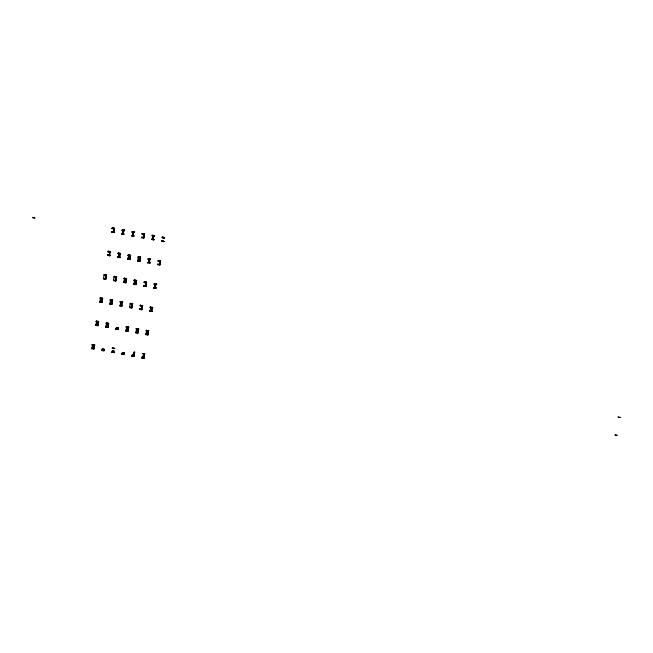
<?xml version="1.0" encoding="UTF-8"?>
<svg xmlns="http://www.w3.org/2000/svg" width="653" height="653" viewBox="0 0 653 653"><rect width="100%" height="100%" fill="white"/><g stroke="black" fill="none" stroke-linecap="round" stroke-linejoin="round"><path stroke-width="0.98" d="M94.073 345.445L92.155 345.094L92.269 344.433L94.693 344.776L93.967 349.004L91.542 348.661L92.171 348.204M98.513 322.035L96.138 321.79L96.252 321.129L98.676 321.472L97.95 325.7L95.526 325.357L96.154 324.9L98.032 325.243L97.428 325.276L97.966 322.133L98.562 322.133L96.587 321.684M102.66 298.168L102.039 298.845L102.545 298.829L100.129 298.421L100.236 297.833L102.66 298.168L101.933 302.404L99.509 302.061L99.583 301.637L101.982 302.135L99.558 301.792L100.056 301.784M103.492 278.758L104.219 274.529L104.717 274.513L106.643 274.872L105.917 279.1L103.492 278.758L105.917 279.1M109.777 254.188L109.9 255.796L107.476 255.454L107.549 255.029L109.973 255.372L109.467 255.413M110.006 252.238L108.088 251.887L108.202 251.225L110.626 251.568L110.047 252.605M111.459 232.15L112.038 231.717L111.459 232.15L113.883 232.492L114.61 228.264L112.185 227.921L112.071 228.583L113.989 228.934M92.024 348.392L92.661 344.686L94.644 345.037L92.22 344.702L92.726 344.686M96.007 325.088L96.644 321.39L98.627 321.741L96.203 321.398L96.709 321.382M99.991 301.784L100.627 298.086M92.767 344.425L92.049 348.653L91.542 348.661M95.526 325.357L96.032 325.349L96.75 321.121M99.509 302.061L100.015 302.045L100.733 297.817L100.236 297.833M103.998 278.741L103.566 278.358L105.966 278.831L103.541 278.488L104.039 278.48M104.611 275.174L104.717 274.513M108.055 255.021L107.476 255.454M108.594 251.878L108.7 251.217M112.071 228.583L112.683 227.913M92.775 344.988L92.163 345.029L94.579 345.437L93.983 345.429L93.444 348.58L94.048 348.547L92.057 348.196M100.586 301.817L101.125 298.674M93.542 345.249L93.11 348.376M97.526 321.945L97.093 325.072M100.937 301.792L101.501 298.65L101.027 301.808M93.044 348.376L93.477 345.249M97.028 325.072L97.46 321.945M94.693 344.776L94.187 344.784L93.461 349.012L93.967 349.004M97.444 325.716L98.17 321.488L98.676 321.472M101.427 302.412L101.999 302.037L100.138 301.596M105.411 279.109L106.137 274.88L106.643 274.872M110.626 251.568L110.12 251.576L109.394 255.805L109.9 255.796M113.377 232.501L114.104 228.272L114.61 228.264M113.712 232.06L114.193 229.285L113.802 232.076M94.481 345.421L93.95 348.531M97.868 325.267L98.464 322.117M102.431 298.821L102.015 301.939M100.676 298.486L100.121 298.494L102.668 298.69L100.578 298.348M102.072 350.228L102.309 348.841L104.26 349.192L103.974 350.841L101.55 350.498L104.023 350.579L103.517 350.588M106.766 323.521L106.145 323.635L106.259 322.974L108.684 323.308L107.957 327.545L105.533 327.202L106.161 326.737M111.957 300.666L112.553 300.674L110.137 300.266L110.243 299.67L112.667 300.013L111.941 304.241L109.516 303.898L109.59 303.474L111.989 303.971L109.565 303.629L110.063 303.621M113.5 280.594L114.226 276.366L114.724 276.358L116.65 276.709L115.924 280.937L113.5 280.594L115.924 280.937M119.907 257.633L117.483 257.29L118.062 256.858L119.981 257.209L119.401 257.641L119.907 257.633L120.634 253.405L118.209 253.062L118.095 253.723L120.527 254.001M121.466 233.986L122.046 233.554L121.466 233.986L123.89 234.329L123.964 233.905L121.515 233.725L122.013 233.717M122.078 230.419L122.691 229.75L124.617 230.101L124.503 230.762L122.078 230.419L122.691 229.75M106.015 326.924L106.757 322.957M109.59 303.498L110.096 303.465L110.61 300.315L112.561 300.6L112.063 300.617M102.333 348.841L102.056 350.49L101.55 350.498M105.533 327.202L106.039 327.186L106.602 323.488L108.52 323.839M109.516 303.898L110.022 303.882L110.741 299.654L110.243 299.67M114.618 277.019L114.724 276.358M118.062 256.858L117.483 257.29M118.707 253.054L118.095 253.723M118.56 257.053L119.009 253.895L119.605 253.895L119.042 257.045L118.471 257.037M122.544 233.75L122.993 230.591L123.588 230.599L122.854 233.725M123.335 230.95L122.454 233.733M107.533 323.782L106.937 326.892M118.977 257.029L119.515 253.878M122.944 233.741L123.499 230.574M103.525 350.522L103.974 350.841M107.451 327.553L108.039 327.08L106.112 326.729M106.153 323.561L108.063 323.986L108.684 323.308M111.434 304.249L112.161 300.021L112.667 300.013M115.418 280.945L116.144 276.717L116.65 276.709M120.013 254.074L120.634 253.405M123.384 234.345L123.964 233.905M123.997 230.77L124.617 230.101M111.614 303.825L112.389 301.041M107.933 327.275L108.569 323.578M111.916 303.816L112.463 300.658M116.446 277.354L115.997 280.512L115.401 280.504M114.006 352.351L111.557 352.342L114.03 352.416L113.524 352.424M112.283 348.114L114.708 348.449L112.283 348.114L112.806 347.967M115.54 329.039L116.103 328.663L118.03 329.014L115.54 329.039L117.964 329.381L118.25 327.724M122.062 302.453L122.568 302.445L120.136 302.168L120.25 301.506L122.674 301.849L121.948 306.077L119.523 305.735L119.597 305.31L121.997 305.816L119.572 305.473L120.07 305.457M126.037 279.215L124.119 278.864L124.233 278.202L126.658 278.545L125.931 282.773L123.507 282.431L124.135 281.974M130.478 255.764L128.102 255.56L128.217 254.899L130.641 255.241L129.914 259.47L127.49 259.127L128.053 258.759M131.473 235.831L132.053 235.39L131.473 235.831L133.898 236.166L133.971 235.749L131.522 235.562L132.02 235.553M134.51 232.599L132.094 232.19L132.2 231.595L134.624 231.937L134.51 232.599L132.086 232.256L132.6 232.182M116.046 329.03L116.324 327.373L118.095 327.806M119.523 305.735L120.103 305.302L122.013 305.677L121.442 306.086M123.507 282.431L124.013 282.423L124.731 278.194M128.714 254.89L127.996 259.119L127.49 259.127M132.698 231.586L132.086 232.256M129.874 259.004L128.004 258.661L128.731 255.413L128.11 255.494L130.527 255.903M120.601 305.498L121.05 302.331L121.646 302.339L120.911 305.473M132.551 235.586L133 232.427L133.596 232.435L133.057 235.578L133.285 232.786L132.461 235.57M121.001 305.49L121.556 302.323M125.009 282.145L125.507 279.019M132.902 235.578L133.506 232.419M113.532 352.359L113.981 352.685M114.202 348.465L114.724 348.318M125.425 282.782L126.151 278.553L126.658 278.545M130.02 255.911L130.641 255.241M133.392 236.182L133.971 235.749M134.004 232.615L134.624 231.937M113.867 352.391L114.136 351.004L112.316 350.677L112.063 352.326L111.557 352.342M117.891 328.998L118.128 327.806M125.907 282.512L126.543 278.815M129.89 259.208L130.527 255.511M121.564 354.179L122.07 354.171L122.348 352.514L124.274 352.865L123.988 354.522L121.564 354.179L124.037 354.252M126.617 327.161L128.698 327.545L127.972 331.218L125.547 330.875L126.111 330.5M127.947 330.957L128.698 326.99L126.274 326.647L126.16 327.308L126.706 327.308M130.257 303.343L132.681 303.686L131.955 307.914L129.531 307.571L130.257 303.343L130.755 303.335L130.641 303.996M135.914 284.349L136.665 280.382L134.24 280.039L134.126 280.7L136.673 280.904L135.938 284.61L133.514 284.267L134.143 283.81L134.583 280.553L136.665 280.945M140.036 257.69L140.656 257.6L139.922 261.306L137.497 260.971L138.061 260.596M140.371 257.723C141.693 262.514 135.783 261.2 138.738 257.249L138.118 257.331L140.534 257.739L138.109 257.396L138.224 256.735L140.64 257.078L139.897 261.045M141.481 237.668L142.06 237.235L141.481 237.668L143.905 238.01L144.623 233.782L142.207 233.439L142.093 234.101L144.517 234.435L142.101 234.035L142.705 233.423M125.547 330.875L126.053 330.867L126.772 326.639M129.531 307.571L130.11 307.139L129.596 307.179M133.514 284.267L134.02 284.259L134.738 280.031M138.722 256.727L138.003 260.955L137.497 260.971M135.04 280.872L134.502 284.014L135.106 283.982L135.636 280.88L135.04 280.872L134.591 284.031M139.432 257.551L138.999 260.678M127.049 330.589L127.547 327.463M135.024 284.022L135.538 280.855M143.921 234.435L143.382 237.578L143.978 237.586L141.554 237.243L143.946 237.741L141.53 237.398L142.028 237.39M123.768 352.881L123.482 354.53L123.988 354.522M127.466 331.226L128.192 326.998L128.698 326.99M131.449 307.922L132.175 303.694L132.681 303.686M135.432 284.626L135.506 284.202M136.044 281.051L136.665 280.382M140.028 257.755L140.64 257.078M143.399 238.019L144.125 233.79L144.623 233.782M131.645 307.424L132.118 304.649M127.89 330.777L128.421 327.635M124.005 354.252L124.135 352.849M131.522 307.53L132.028 307.49L132.543 304.347L132.061 304.355M143.889 237.57L144.427 234.419M133.996 356.358L131.571 356.016L134.045 356.097L133.408 356.081L134.085 352.114L134.722 352.13L133.996 356.358L133.49 356.367L134.085 352.114M136.714 329.145L136.167 329.145L136.281 328.483L138.705 328.826L137.979 333.054L135.555 332.712L136.118 332.336M142.076 306.126L142.583 306.118L140.15 305.841L140.264 305.18L142.681 305.522L141.962 309.751L139.538 309.408L139.611 308.991L142.003 309.489L139.587 309.147L140.085 309.138M146.052 282.896L144.133 282.537L144.248 281.876L146.664 282.218L145.946 286.447L143.521 286.112L143.595 285.688L146.011 286.055M147.505 262.808L148.084 262.375L147.505 262.808L149.929 263.151L150.002 262.726L147.578 262.384M150.549 259.51L148.117 259.241L148.231 258.58L150.647 258.923L150.035 259.592M151.488 239.504L152.067 239.071L151.488 239.504L153.912 239.847L153.986 239.422L151.537 239.243L152.035 239.227M152.712 235.268L152.1 235.937L154.524 236.28L154.63 235.619L152.712 235.268L152.1 235.937L154.532 236.215M136.036 332.442L136.673 328.737L138.656 329.088L136.232 328.753L136.738 328.737M135.555 332.712L136.061 332.704L136.779 328.475M139.538 309.408L140.117 308.975L142.028 309.359L141.44 309.326L141.979 306.175L142.574 306.184L140.158 305.775M140.648 305.833L140.762 305.171L140.264 305.18M143.521 286.112L144.101 285.671L143.587 285.712L145.986 286.185L143.57 285.843L144.068 285.834M144.631 282.529L144.746 281.867M148.729 258.564L148.117 259.241M136.787 329.03L136.175 329.079L138.591 329.487L136.616 329.039M137.677 329.316L137.081 329.316L136.542 332.459L137.146 332.426M149.031 259.404L148.492 262.555L149.064 259.772M136.632 332.475L137.171 329.332M148.582 262.571L149.145 259.421M152.565 239.267L153.104 236.117M148.892 262.539L149.366 259.763M148.982 262.555L149.455 259.78M137.473 333.063L138.044 332.695L135.604 332.45L136.102 332.442M138.705 328.826L138.085 329.496L138.714 329.349L136.624 328.998M141.456 309.767L142.183 305.539L142.681 305.522M145.439 286.463L146.166 282.235L146.664 282.218M150.647 258.923L150.149 258.931L149.423 263.159L149.929 263.151M153.406 239.855L153.986 239.422M154.018 236.288L154.63 235.619M133.881 356.073L134.722 352.13M137.938 332.589L138.477 329.479M146.027 284.822L146.092 283.263M144.093 353.95L144.721 353.967L142.321 353.493L144.746 353.836L144.003 358.195L141.579 357.852L144.027 357.901L143.415 357.917M146.721 330.981L146.174 330.981L146.288 330.32L148.704 330.663L147.986 334.891L145.562 334.548L146.19 334.091M152.084 307.971L152.59 307.955L150.157 307.677L150.272 307.024L152.688 307.359L151.969 311.587L149.545 311.252L149.619 310.828L152.01 311.326L149.594 310.983L150.092 310.975M155.447 288.3L156.026 287.867L155.447 288.3L153.528 287.949L153.602 287.524L156.018 287.891L155.52 287.9M154.255 283.72L154.141 284.382L156.059 284.732L156.573 284.651L154.141 284.382L156.565 284.724L156.671 284.063L154.255 283.72L156.671 284.063M160.556 261.355L158.124 261.078L158.238 260.416L160.654 260.759L159.936 264.987L157.512 264.645L157.585 264.22L160.009 264.563L159.414 264.555M161.495 241.341L161.569 240.916L163.985 241.284L161.495 241.341L163.919 241.683M162.719 237.104L162.107 237.774L164.532 238.116L164.638 237.455L162.719 237.104L162.107 237.774L164.54 238.051M146.043 334.279L146.68 330.581L148.664 330.932L146.239 330.589L146.745 330.573M145.562 334.548L146.068 334.54L146.786 330.312M149.545 311.252L150.051 311.236L150.77 307.008L150.272 307.024M153.528 287.949L154.108 287.516L153.594 287.549L155.994 288.022L153.577 287.679L154.075 287.671M154.639 284.365L154.753 283.704M158.091 264.212L157.512 264.645M158.736 260.408L158.124 261.078M162.001 241.332L161.56 240.949L163.96 241.422L161.544 241.079L162.042 241.063M147.684 331.161L147.088 331.153L146.55 334.295L147.154 334.263M146.639 334.312L147.178 331.169M154.606 287.712L155.145 284.561M151.553 307.841L151.014 310.983L150.533 310.991L151.072 307.849L151.578 307.841L151.104 310.999L150.623 311.008L151.161 307.865L151.667 307.857M147.48 334.907L148.051 334.532L145.611 334.287L146.109 334.279M146.803 330.834L146.182 330.916L148.092 331.332L148.704 330.663M151.463 311.603L152.043 311.171L149.61 310.852M156.059 284.732L156.173 284.071M160.654 260.759L160.156 260.767L159.43 264.996L159.936 264.987M163.413 241.692L163.993 241.259M164.025 238.125L164.638 237.455M159.601 264.571L160.295 261.771M143.889 357.909L144.599 353.942M148.492 331.308L148.068 334.434L146.141 334.083M159.903 264.563L160.458 261.404L158.132 261.012L158.638 260.996M112.585 228.509L112.079 228.517L114.495 228.925L113.9 228.917L113.361 232.068L113.957 232.068M114.006 228.868L114.504 228.86M122.593 230.346L122.087 230.354L124.503 230.762M124.005 230.705L124.511 230.697M112.006 231.872L111.508 231.888L113.948 232.093M134.012 232.55L134.518 232.533M144.019 234.386L144.525 234.37M108.088 251.887L108.602 251.805M110.52 252.164L109.916 252.221L109.377 255.364L109.973 255.372L107.549 255.029L108.047 255.045M118.609 253.65L118.103 253.658L120.519 254.066M108.023 255.176L107.525 255.192L109.949 255.527L109.443 255.543M128.674 255.152L128.168 255.168L130.592 255.511L128.608 255.16M128.102 255.56L128.649 255.56M118.03 257.013L117.532 257.029L119.956 257.372L119.45 257.38M119.475 257.225L119.981 257.209L117.556 256.866M138.109 257.396L138.656 257.396M128.037 258.857L127.539 258.866L129.963 259.208L129.457 259.217M129.914 259.47L127.564 258.71M148.631 259.159L148.125 259.176L150.541 259.576M138.044 260.694L137.546 260.702L139.962 261.045L139.464 261.053M139.922 261.306L137.571 260.547M159.952 261.412L160.548 261.42M148.051 262.53L147.554 262.539L149.97 262.881L149.472 262.898M149.496 262.759L150.002 262.726M158.059 264.367L157.561 264.383L159.977 264.718L159.479 264.734M115.94 277.362L116.544 277.305L114.112 277.027L116.03 277.378M124.69 278.456L124.184 278.464L126.609 278.807L124.625 278.456M124.119 278.864L124.666 278.864M125.441 279.019L124.911 282.129M124.021 281.965L126.013 282.316L125.409 282.349L125.947 279.198L126.666 279.068L124.576 278.717L124.103 281.974L123.556 282.169L125.996 282.414M114.079 280.161L113.573 280.194L115.491 280.553M114.046 280.317L113.549 280.333L115.973 280.668M134.698 280.292L134.192 280.308L136.616 280.651L134.632 280.3M134.126 280.7L134.747 280.594M135.506 284.226L136.02 284.153L133.563 284.006L136.004 284.251M146.019 286.03L145.423 286.022L145.962 282.88L146.566 282.814L144.133 282.537L146.558 282.88M100.693 298.086L100.187 298.094L102.611 298.437L102.105 298.445M101.631 298.666L101.035 298.658L100.497 301.8L101.101 301.776M102.056 298.78L102.668 298.69M110.7 299.923L110.194 299.931L112.618 300.274L112.112 300.282M99.583 301.662L100.072 301.686M120.25 301.506L120.748 301.498L120.144 302.102L122.56 302.51L122.054 302.519L122.674 301.849M120.707 301.759L120.201 301.768L122.625 302.11L122.119 302.127M111.418 303.808L112.014 303.816L110.071 303.465M130.714 303.596L130.208 303.612L132.632 303.947L132.126 303.963M130.657 303.931L130.151 303.939L132.086 304.355M132.069 304.29L132.575 304.282M119.589 305.335L120.103 305.302M120.511 305.482L121.393 302.698M140.722 305.433L140.215 305.449L142.64 305.792L142.134 305.8M130.078 307.294L129.58 307.31L132.004 307.653L129.604 307.147M150.729 307.277L150.223 307.285L152.647 307.628L152.141 307.636M152.688 307.359L152.076 308.036L152.582 308.02L150.166 307.612M139.603 309.016L140.117 308.975M106.717 323.227L106.21 323.235L108.635 323.578L106.651 323.227M107.467 323.782L107.1 326.908M108.063 323.986L108.684 323.872M96.089 324.99L95.575 325.096L97.999 325.439M106.251 325.504L108.137 325.847L106.366 325.521M108.006 327.275L105.606 326.802L106.096 326.827M106.08 326.924L105.582 326.933L108.023 327.177L105.606 326.778M126.731 326.9L126.225 326.908L128.649 327.251L126.666 326.9M128.535 327.512L127.988 327.643L127.449 330.785L128.053 330.753L126.127 330.402L126.788 327.161L126.168 327.243L128.078 327.659M115.597 328.704L118.013 329.112L115.589 328.769L116.087 328.761M117.458 329.39L117.964 329.381M126.266 329.177L128.151 329.528L126.38 329.202M126.094 330.598L125.596 330.614L128.037 330.851L127.539 330.834M138.101 331.365L136.273 331.03L138.093 331.365M148.1 331.267L148.721 331.185L146.631 330.834L148.598 331.324L148.092 331.332M136.183 332.255L137.897 332.581M92.155 345.094L92.71 345.094M94.089 345.38L94.701 345.298L92.612 344.947M92.089 348.392L91.591 348.4L94.016 348.743L93.51 348.751M102.292 348.939L104.211 349.29M102.088 350.13L104.007 350.481M101.599 350.237L102.097 350.228M112.3 350.775L114.12 351.102M111.606 352.073L114.006 352.383M122.307 352.612L124.258 352.971L123.752 352.979M124.274 352.865L123.662 352.857L123.49 354.155L123.98 354.146M121.613 353.91L124.054 354.155L123.531 354.269M144.746 353.836L144.248 353.844L143.497 358.203L144.003 358.195M132.314 354.457L134.134 354.783L133.93 355.975M134.118 354.685L132.33 354.359L132.077 356.007L131.571 356.016M131.62 355.754L134.02 356.056M142.321 356.293L144.109 356.62M144.125 356.522L142.338 356.195L142.085 357.844L141.579 357.852M141.628 357.591L142.125 357.583M618.432 416.998L617.926 417.006L620.35 417.349L619.844 417.357M112.185 227.921L114.104 228.272M122.193 229.758L124.111 230.109M132.2 231.595L134.118 231.954M142.207 233.439L144.125 233.79M152.214 235.276L154.132 235.627M162.222 237.112L164.14 237.463M111.965 232.141L113.883 232.492M121.972 233.978L123.89 234.329M131.979 235.815L133.898 236.166M141.987 237.651L143.905 238.01M151.994 239.496L153.912 239.847M108.202 251.225L110.12 251.576M118.209 253.062L120.128 253.413M128.217 254.899L130.135 255.25M138.224 256.735L140.142 257.094M148.231 258.58L150.149 258.931M158.238 260.416L160.156 260.767M128.559 255.413L130.641 255.805M138.567 257.249L140.648 257.641M108.096 251.821L110.512 252.229M157.585 264.22L160.001 264.587M104.219 274.529L106.137 274.88M114.226 276.366L116.144 276.717M124.233 278.202L126.151 278.553M134.24 280.039L136.159 280.398M144.248 281.876L146.166 282.235M104.113 275.125L106.439 275.517M114.12 276.962L116.536 277.37M124.127 278.798L126.543 279.206M134.134 280.635L136.55 281.043M106.023 275.542L104.105 275.191L106.537 275.46L105.933 275.525L105.394 278.668L105.9 278.66M155.177 284.928L154.908 286.52M123.58 282.006L125.98 282.512M133.587 283.851L135.979 284.349M124.013 282.423L125.931 282.773M134.02 284.259L135.938 284.61M144.027 286.096L145.946 286.447M154.035 287.932L155.953 288.291M130.102 307.163L132.02 307.522M100.015 302.045L101.933 302.404M110.022 303.882L111.941 304.241M120.03 305.726L121.948 306.077M130.037 307.563L131.955 307.914M140.044 309.4L141.962 309.751M150.051 311.236L151.969 311.587M96.252 321.129L98.17 321.488M106.259 322.974L108.178 323.325M126.274 326.647L128.192 326.998M136.281 328.483L138.199 328.834M146.288 330.32L148.207 330.679M106.594 323.521L108.569 323.97M126.609 327.202L128.584 327.651M96.146 321.725L98.056 322.149M96.032 325.349L97.95 325.7M106.039 327.186L107.957 327.545M126.053 330.867L127.972 331.218M136.061 332.704L137.979 333.054M146.068 334.54L147.986 334.891M112.308 347.976L114.708 348.449M92.269 344.433L94.187 344.784M142.305 353.624L144.223 353.975M91.616 348.237L94.032 348.645M141.636 357.526L144.044 357.934M129.514 255.715L129.016 258.841L129.449 255.723M127.482 327.463L126.951 330.565L127.482 327.463M153.014 236.1L152.476 239.251L153.071 239.251L153.52 236.092L153.014 236.1M137.514 329.3L136.983 332.45L137.579 329.3M155.055 284.545L154.516 287.695L155.112 287.695L155.561 284.537L155.055 284.545M147.554 331.136L146.982 334.287L147.586 331.136M33.156 217.661L32.65 217.678L35.074 218.02L33.156 217.661M112.642 228.175L112.136 228.183L114.561 228.526L112.642 228.175M122.65 230.011L122.144 230.027L124.568 230.37L122.65 230.011M132.657 231.856L132.151 231.864L134.575 232.207L132.657 231.856M142.664 233.692L142.158 233.701L144.582 234.043L142.664 233.692M152.671 235.529L152.165 235.537L154.59 235.88L152.671 235.529M162.679 237.366L162.173 237.374L164.597 237.716L162.679 237.366M108.659 251.478L108.153 251.487L110.577 251.829L108.659 251.478M118.666 253.315L118.16 253.323L120.585 253.666L118.666 253.315M138.681 256.996L138.175 257.004L140.599 257.347L138.616 256.996M148.688 258.833L148.182 258.841L150.606 259.184L148.688 258.833M158.695 260.669L158.189 260.678L160.614 261.02L158.695 260.669M104.676 274.782L104.17 274.791L106.594 275.133L104.676 274.782M114.683 276.619L114.177 276.627L116.601 276.97L114.683 276.619M144.705 282.137L144.199 282.145L146.623 282.488L144.705 282.137M154.712 283.973L154.206 283.982L156.63 284.324L154.712 283.973M110.643 300.249L110.137 300.266L110.635 300.315M615.355 434.971L614.857 434.98L617.281 435.322L615.355 434.971"/></g></svg>
